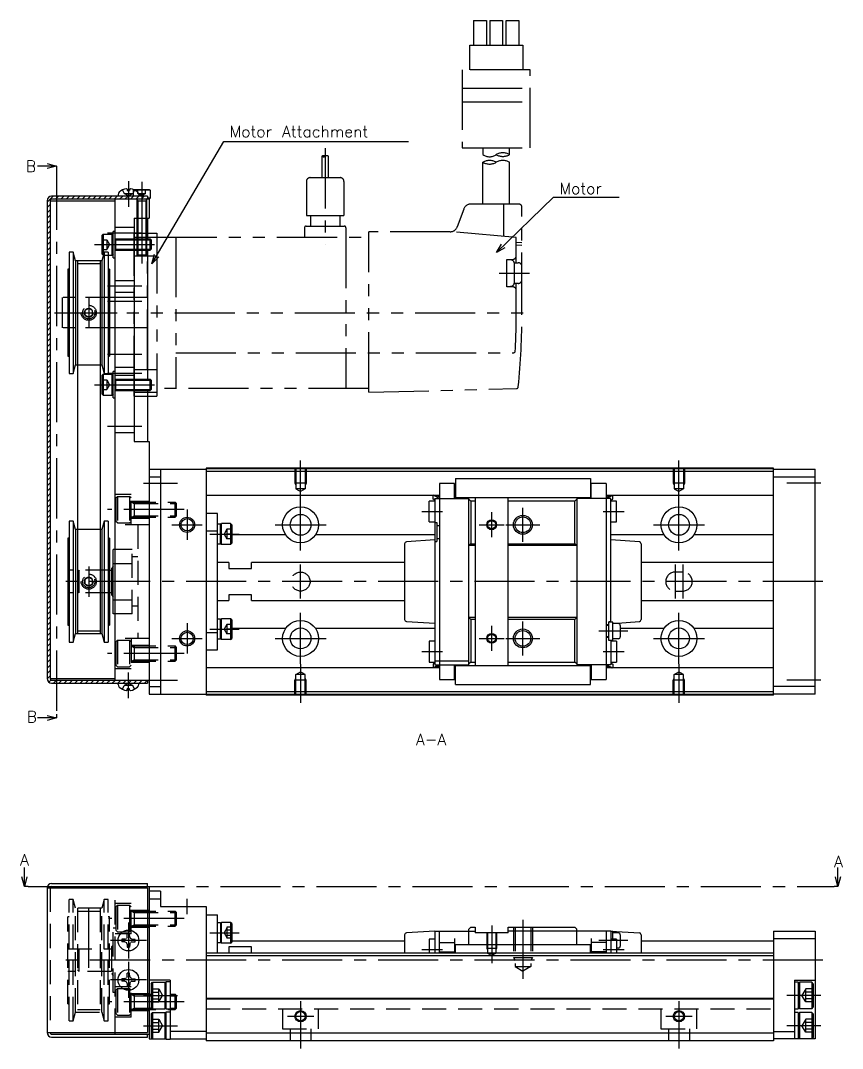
# Model space of a CAD drawing. Extents: x -2 to 403, y -8 to 279.
# Drawn here: x 185.7 to 403, y 8 to 279.5 of the extents above; entities that cross this region are included whole.
import ezdxf

# ---------------------------------------------------------------- set-up
doc = ezdxf.new("R2010")
doc.units = 0
doc.header["$LTSCALE"] = 0.5
for name, pattern in [('CENTER', [50.8, 31.75, -6.35, 6.35, -6.35]), ('DASHED', [19.05, 12.7, -6.35]), ('PHANTOM', [63.5, 31.75, -6.35, 6.35, -6.35, 6.35, -6.35])]:
    doc.linetypes.add(name, pattern=pattern)
for name, color, linetype in [('MSM_CENTER', 1, 'CENTER'), ('MSM_CONTINUOUS', 7, 'CONTINUOUS'), ('MSM_DASHED', 4, 'DASHED'), ('MSM_IMAGINARY', 6, 'PHANTOM'), ('MSM_NARROW', 5, 'CONTINUOUS'), ('MSM_PART_NUMBER', 7, 'CONTINUOUS')]:
    doc.layers.add(name, color=color, linetype=linetype)
doc.styles.get("Standard").update_dxf_attribs({"font": 'txt.shx', "height": 3, "bigfont": 'bigfont.shx'})

msp = doc.modelspace()

# ---------------------------------------------------------------- linework, layer by layer
at = {"layer": 'MSM_CENTER'}
for p, q in [((195.26, 240.06), (195.26, 96.3)), ((214.26, 237.06), (214.26, 230.3)), ((217.76, 236.9), (217.76, 215.3)), ((217.76, 223.3), (208.76, 223.3)), ((205.26, 220.3), (222.26, 220.3)), ((217.76, 209.3), (208.76, 209.3)), ((203.76, 206.3), (203.76, 198.3)), ((217.76, 205.3), (208.76, 205.3)), ((196.26, 202.3), (211.26, 202.3)), ((217.76, 191.3), (208.76, 191.3)), ((217.76, 186.3), (208.76, 186.3)), ((205.26, 183.3), (222.26, 183.3)), ((217.76, 172.3), (208.76, 172.3)), ((259.76, 153.09), (259.76, 163.3)), ((359.76, 153.09), (359.76, 163.3)), ((218.26, 157.3), (227.26, 157.3)), ((397.26, 157.3), (388.26, 157.3)), ((259.76, 139.55), (259.76, 153.05)), ((359.76, 139.55), (359.76, 153.05)), ((228.96, 150.3), (208.76, 150.3)), ((229.76, 150.3), (229.76, 142.3)), ((291.76, 149.8), (297.26, 149.8)), ((310.26, 143), (310.26, 149.6)), ((318.51, 141.8), (318.51, 150.8)), ((339.76, 149.8), (345.26, 149.8)), ((225.76, 146.3), (233.76, 146.3)), ((253.01, 146.3), (266.51, 146.3)), ((306.96, 146.3), (313.56, 146.3)), ((314.01, 146.3), (323.01, 146.3)), ((353.01, 146.3), (366.51, 146.3)), ((235.76, 143.86), (243.56, 143.86)), ((259.76, 126.8), (259.76, 135.8)), ((358.76, 135.8), (358.76, 126.8)), ((360.76, 135.8), (360.76, 126.8)), ((203.76, 135.3), (203.76, 127.3)), ((397.76, 131.3), (196.26, 131.3)), ((259.76, 109.55), (259.76, 123.05)), ((359.76, 109.55), (359.76, 123.05)), ((229.76, 120.3), (229.76, 112.3)), ((310.26, 113), (310.26, 119.6)), ((318.51, 111.8), (318.51, 120.8)), ((235.76, 118.74), (243.56, 118.74)), ((346.26, 118.2), (338.56, 118.2)), ((225.76, 116.3), (233.76, 116.3)), ((253.01, 116.3), (266.51, 116.3)), ((306.96, 116.3), (313.56, 116.3)), ((314.01, 116.3), (323.01, 116.3)), ((353.01, 116.3), (366.51, 116.3)), ((228.96, 112.3), (208.76, 112.3)), ((291.76, 112.8), (297.26, 112.8)), ((339.76, 112.8), (345.26, 112.8)), ((259.76, 109.51), (259.76, 99.3)), ((359.76, 109.51), (359.76, 99.3)), ((214.26, 100.54), (214.26, 107.3)), ((218.26, 105.3), (227.26, 105.3)), ((397.26, 105.3), (388.26, 105.3)), ((187.76, 50.8), (400.76, 50.8)), ((203.76, 29.3), (203.76, 47.05)), ((229.76, 43.5), (229.76, 47.5)), ((228.96, 42.3), (208.96, 42.3)), ((214.26, 41.25), (214.26, 31.75)), ((318.51, 42), (318.51, 26.41)), ((235.76, 38.55), (243.56, 38.55)), ((310.26, 40.5), (310.26, 30.54)), ((219.01, 36.5), (209.51, 36.5)), ((346.26, 36.5), (338.56, 36.5)), ((291.76, 34.1), (297.26, 34.1)), ((339.76, 34.1), (345.26, 34.1)), ((397.76, 31.3), (196.26, 31.3)), ((214.26, 30.85), (214.26, 21.35)), ((219.01, 26.1), (209.51, 26.1)), ((218.26, 22), (227.26, 22)), ((397.26, 22), (388.26, 22)), ((228.96, 20.3), (208.96, 20.3)), ((259.76, 20.5), (259.76, 8)), ((359.76, 20.5), (359.76, 8)), ((256.26, 16.5), (263.26, 16.5)), ((356.26, 16.5), (363.26, 16.5)), ((218.26, 14), (227.26, 14)), ((397.26, 14), (388.26, 14))]:
    msp.add_line(p, q, dxfattribs=at)
at = {"layer": 'MSM_CONTINUOUS'}
for p, q in [((192.76, 241.73), (195.26, 241.06)), ((195.26, 241.06), (190.26, 241.06)), ((195.26, 241.06), (192.76, 240.39)), ((195.26, 241.06), (195.26, 240.06)), ((211.55, 233.5), (211.51, 233.1)), ((213.93, 234.98), (213.95, 234.6)), ((213.95, 234.6), (214.58, 234.6)), ((214.59, 234.98), (214.58, 234.6)), ((215.67, 234.81), (215.76, 234.9)), ((215.76, 234.9), (219.76, 234.9)), ((220.01, 234.65), (215.98, 234.65)), ((216.98, 233.5), (217.01, 233.1)), ((219.76, 234.9), (220.01, 234.65)), ((220.01, 234.65), (220.01, 232.55)), ((192.76, 231.9), (192.76, 105.7)), ((193.56, 231.9), (193.56, 105.7)), ((193.56, 231.9), (210.76, 231.9)), ((219.26, 233.1), (193.96, 233.1)), ((219.76, 232.3), (193.96, 232.3)), ((210.76, 105.3), (210.76, 232.3)), ((219.26, 233.1), (219.26, 232.3)), ((220.01, 232.55), (219.26, 232.55)), ((219.76, 232.3), (220.01, 232.55)), ((219.76, 232.3), (219.76, 227.3)), ((215.76, 227.3), (215.76, 168.3)), ((215.76, 227.3), (219.76, 227.3)), ((216.46, 227.3), (216.46, 221.8)), ((219.06, 227.3), (219.06, 221.8)), ((219.26, 227.3), (219.26, 221.8)), ((207.26, 222.75), (207.56, 223.05)), ((207.26, 222.75), (207.26, 217.85)), ((207.56, 223.05), (209.96, 223.05)), ((207.56, 223.05), (207.56, 217.55)), ((210.26, 222.75), (209.96, 223.05)), ((209.96, 217.55), (209.96, 223.05)), ((210.76, 223.8), (210.26, 223.8)), ((210.26, 216.8), (210.26, 223.8)), ((215.76, 221.8), (219.99, 221.8)), ((219.99, 218.8), (219.99, 221.8)), ((219.99, 221.8), (220.26, 221.53)), ((220.26, 221.53), (220.26, 219.07)), ((198.62, 218.3), (198.62, 186.3)), ((199.66, 218.3), (198.62, 218.3)), ((199.66, 218.3), (199.66, 186.3)), ((200.26, 216.05), (199.66, 218.3)), ((207.86, 218.3), (207.26, 216.05)), ((207.56, 217.55), (207.26, 217.85)), ((207.56, 217.55), (207.66, 217.55)), ((207.86, 218.3), (207.86, 186.3)), ((208.9, 218.3), (207.86, 218.3)), ((208.9, 218.3), (208.9, 186.3)), ((208.9, 217.55), (209.96, 217.55)), ((210.26, 217.85), (209.96, 217.55)), ((215.76, 218.8), (219.99, 218.8)), ((216.46, 218.8), (216.46, 217.54)), ((219.06, 217.54), (216.46, 217.54)), ((216.7, 217.3), (216.46, 217.54)), ((218.82, 217.3), (216.7, 217.3)), ((218.82, 217.3), (219.06, 217.54)), ((219.06, 218.8), (219.06, 217.54)), ((219.26, 218.8), (219.26, 184.8)), ((220.26, 219.07), (219.99, 218.8)), ((200.26, 216.05), (200.26, 188.55)), ((207.26, 216.05), (200.26, 216.05)), ((200.76, 216.05), (200.76, 117.55)), ((206.76, 216.05), (206.76, 117.55)), ((207.26, 216.05), (207.26, 188.55)), ((210.26, 216.8), (210.76, 216.8)), ((198.26, 213.8), (198.26, 190.8)), ((198.62, 213.8), (198.26, 213.8)), ((209.26, 213.8), (208.9, 213.8)), ((209.26, 213.8), (209.26, 190.8)), ((198.26, 190.8), (198.62, 190.8)), ((208.9, 190.8), (209.26, 190.8)), ((199.66, 186.3), (200.26, 188.55)), ((200.26, 188.55), (200.76, 188.55)), ((206.76, 188.55), (207.26, 188.55)), ((207.26, 188.55), (207.86, 186.3)), ((198.62, 186.3), (199.66, 186.3)), ((207.26, 185.75), (207.56, 186.05)), ((207.26, 185.75), (207.26, 180.85)), ((207.56, 186.05), (209.96, 186.05)), ((207.56, 186.05), (207.56, 180.55)), ((207.86, 186.3), (208.9, 186.3)), ((210.26, 185.75), (209.96, 186.05)), ((209.96, 180.55), (209.96, 186.05)), ((210.76, 186.8), (210.26, 186.8)), ((210.26, 179.8), (210.26, 186.8)), ((215.76, 184.8), (219.99, 184.8)), ((219.99, 181.8), (219.99, 184.8)), ((219.99, 184.8), (220.26, 184.53)), ((220.26, 182.07), (219.99, 181.8)), ((220.26, 184.53), (220.26, 182.07)), ((207.56, 180.55), (207.26, 180.85)), ((207.56, 180.55), (209.96, 180.55)), ((210.26, 180.85), (209.96, 180.55)), ((210.26, 179.8), (210.76, 179.8)), ((215.76, 181.8), (219.99, 181.8)), ((219.26, 181.8), (219.26, 168.3)), ((215.76, 168.3), (219.76, 168.3)), ((219.76, 168.3), (219.76, 101.6)), ((219.76, 161), (234.76, 161)), ((222.76, 161), (222.76, 101.6)), ((384.76, 161.3), (234.76, 161.3)), ((234.76, 161.3), (234.76, 101.3)), ((384.76, 161.1), (234.76, 161.1)), ((384.76, 160.4), (234.76, 160.4)), ((384.76, 101.3), (384.76, 161.3)), ((384.76, 161), (395.76, 161)), ((395.76, 101.6), (395.76, 161)), ((219.76, 159), (222.76, 159)), ((300.66, 158.52), (336.36, 158.52)), ((300.66, 158.52), (300.66, 153.55)), ((336.36, 158.52), (336.36, 153.55)), ((384.76, 159), (395.76, 159)), ((296.46, 157.2), (296.46, 105.4)), ((300.46, 157.2), (296.46, 157.2)), ((300.46, 153.25), (300.46, 157.2)), ((340.56, 157.2), (336.56, 157.2)), ((336.56, 153.25), (336.56, 157.2)), ((340.56, 157.2), (340.56, 105.4)), ((294.76, 154.05), (234.76, 154.05)), ((293.76, 147.05), (293.76, 152.55)), ((295.26, 152.55), (293.76, 152.55)), ((296.46, 153.25), (294.76, 154.1)), ((294.76, 153.1), (294.76, 154.1)), ((295.26, 152.8), (294.76, 153.1)), ((296.46, 154.05), (294.86, 154.05)), ((296.46, 153.67), (294.96, 154.05)), ((295.26, 153.25), (295.26, 109.35)), ((295.26, 153.25), (304.26, 153.25)), ((300.46, 153.55), (336.36, 153.55)), ((304.26, 109.05), (304.26, 153.55)), ((304.26, 153.05), (304.76, 152.55)), ((304.76, 152.55), (304.76, 141.3)), ((305.91, 152.55), (304.76, 152.55)), ((305.91, 153.55), (305.91, 109.05)), ((314.61, 109.05), (314.61, 153.55)), ((332.26, 152.55), (314.61, 152.55)), ((332.26, 152.55), (332.76, 153.05)), ((332.26, 141.3), (332.26, 152.55)), ((332.76, 153.55), (332.76, 109.05)), ((341.76, 153.25), (332.76, 153.25)), ((340.56, 153.25), (342.26, 154.1)), ((342.16, 154.05), (340.56, 154.05)), ((340.56, 153.67), (342.06, 154.05)), ((341.76, 120.6), (341.76, 153.25)), ((341.76, 152.8), (342.26, 153.1)), ((343.26, 152.55), (341.76, 152.55)), ((342.26, 153.1), (342.26, 154.1)), ((384.76, 154.05), (342.26, 154.05)), ((343.26, 147.05), (343.26, 152.55)), ((198.62, 147.3), (198.62, 115.3)), ((199.66, 147.3), (198.62, 147.3)), ((199.66, 147.3), (199.66, 115.3)), ((200.26, 145.05), (199.66, 147.3)), ((207.86, 147.3), (207.26, 145.05)), ((207.86, 147.3), (207.86, 115.3)), ((208.9, 147.3), (207.86, 147.3)), ((208.9, 147.3), (208.9, 115.3)), ((237.76, 149.3), (234.76, 149.3)), ((237.76, 113.3), (237.76, 149.3)), ((238.56, 146.31), (238.86, 146.61)), ((238.86, 141.11), (238.86, 146.61)), ((241.26, 146.61), (238.86, 146.61)), ((241.26, 146.61), (241.26, 141.11)), ((241.56, 146.31), (241.26, 146.61)), ((293.76, 147.05), (295.26, 147.05)), ((295.26, 146.9), (295.76, 146.9)), ((295.76, 146.9), (295.76, 141.9)), ((341.76, 147.05), (343.26, 147.05)), ((200.26, 145.05), (200.26, 117.55)), ((200.76, 145.05), (200.26, 145.05)), ((207.26, 145.05), (206.76, 145.05)), ((207.26, 145.05), (207.26, 117.55)), ((234.76, 144.72), (237.76, 144.72)), ((238.56, 146.46), (237.76, 146.46)), ((238.56, 141.26), (238.56, 146.46)), ((241.56, 146.31), (241.56, 141.41)), ((295.76, 146.1), (296.46, 146.1)), ((198.26, 142.8), (198.26, 119.8)), ((198.62, 142.8), (198.26, 142.8)), ((209.26, 142.8), (208.9, 142.8)), ((209.26, 142.8), (209.26, 119.8)), ((237.76, 141.26), (238.56, 141.26)), ((238.56, 141.41), (238.86, 141.11)), ((241.26, 141.11), (241.56, 141.41)), ((255.81, 143.66), (241.56, 143.66)), ((295.26, 143.66), (263.71, 143.66)), ((287.26, 141.3), (287.26, 121.3)), ((295.26, 142.3), (287.73, 141.8)), ((295.26, 141.9), (295.76, 141.9)), ((295.76, 142.7), (296.46, 142.7)), ((304.76, 141.3), (304.26, 140.8)), ((304.76, 141.3), (305.91, 141.3)), ((314.61, 141.3), (332.26, 141.3)), ((332.76, 140.8), (332.26, 141.3)), ((355.81, 143.66), (341.76, 143.66)), ((349.29, 141.8), (341.76, 142.3)), ((349.76, 141.3), (349.76, 121.3)), ((384.76, 143.66), (363.71, 143.66)), ((210.26, 122.8), (210.26, 139.8)), ((210.76, 139.8), (210.26, 139.8)), ((241.26, 141.11), (238.86, 141.11)), ((305.91, 140.8), (304.26, 140.8)), ((332.76, 140.8), (314.61, 140.8)), ((210.26, 136.12), (210.76, 136.12)), ((240.76, 136.3), (237.76, 136.3)), ((240.76, 136.3), (240.76, 134.8)), ((287.26, 136.3), (246.76, 136.3)), ((246.76, 134.8), (246.76, 136.3)), ((384.76, 136.3), (349.76, 136.3)), ((209.26, 134.3), (209.76, 134.3)), ((210.26, 135.3), (209.76, 134.8)), ((209.76, 134.8), (209.76, 127.8)), ((240.76, 134.8), (246.76, 134.8)), ((209.76, 128.3), (209.26, 128.3)), ((209.76, 127.8), (210.26, 127.3)), ((246.76, 127.8), (240.76, 127.8)), ((240.76, 127.8), (240.76, 126.3)), ((246.76, 126.3), (246.76, 127.8)), ((210.26, 126.48), (210.76, 126.48)), ((237.76, 126.3), (240.76, 126.3)), ((246.76, 126.3), (287.26, 126.3)), ((349.76, 126.3), (384.76, 126.3)), ((210.76, 122.8), (210.26, 122.8)), ((198.26, 119.8), (198.62, 119.8)), ((208.9, 119.8), (209.26, 119.8)), ((238.56, 121.34), (237.76, 121.34)), ((238.56, 121.19), (238.86, 121.49)), ((238.56, 116.14), (238.56, 121.34)), ((241.26, 121.49), (238.86, 121.49)), ((238.86, 115.99), (238.86, 121.49)), ((241.26, 121.49), (241.26, 115.99)), ((241.56, 121.19), (241.26, 121.49)), ((241.56, 121.19), (241.56, 116.29)), ((287.73, 120.8), (295.26, 120.3)), ((305.91, 121.8), (304.26, 121.8)), ((304.26, 121.8), (304.76, 121.3)), ((304.76, 121.3), (304.76, 110.05)), ((305.91, 121.3), (304.76, 121.3)), ((332.76, 121.8), (314.61, 121.8)), ((332.26, 121.3), (314.61, 121.3)), ((332.26, 121.3), (332.76, 121.8)), ((332.26, 110.05), (332.26, 121.3)), ((341.26, 119.9), (340.56, 119.9)), ((341.26, 119.7), (340.56, 119.7)), ((341.26, 115.7), (341.26, 120.7)), ((341.76, 120.7), (341.26, 120.7)), ((342.26, 120.6), (341.26, 120.6)), ((342.26, 120.27), (349.3, 120.8)), ((342.26, 115.8), (342.26, 120.6)), ((343.76, 120.2), (342.26, 120.2)), ((344.26, 119.7), (344.26, 116.7)), ((199.66, 115.3), (200.26, 117.55)), ((200.26, 117.55), (207.26, 117.55)), ((207.26, 117.55), (207.86, 115.3)), ((234.76, 117.88), (237.76, 117.88)), ((255.81, 118.94), (241.56, 118.94)), ((295.26, 118.94), (263.71, 118.94)), ((355.81, 118.94), (344.26, 118.94)), ((384.76, 118.94), (363.71, 118.94)), ((198.62, 115.3), (199.66, 115.3)), ((207.86, 115.3), (208.9, 115.3)), ((237.76, 116.14), (238.56, 116.14)), ((238.56, 116.29), (238.86, 115.99)), ((241.26, 115.99), (238.86, 115.99)), ((241.26, 115.99), (241.56, 116.29)), ((293.76, 115.55), (293.76, 110.05)), ((295.26, 115.55), (293.76, 115.55)), ((341.26, 116.7), (340.56, 116.7)), ((341.26, 116.5), (340.56, 116.5)), ((341.26, 115.8), (342.26, 115.8)), ((341.76, 115.7), (341.26, 115.7)), ((341.76, 115.8), (341.76, 109.35)), ((343.26, 115.55), (341.76, 115.55)), ((343.76, 116.2), (342.26, 116.2)), ((343.26, 115.55), (343.26, 110.05)), ((234.76, 113.3), (237.76, 113.3)), ((293.76, 110.05), (295.26, 110.05)), ((295.26, 109.8), (294.76, 109.5)), ((294.76, 109.5), (294.76, 108.5)), ((296.46, 109.35), (294.76, 108.5)), ((296.46, 108.92), (294.96, 108.55)), ((295.26, 110.35), (304.26, 110.35)), ((295.26, 109.35), (304.26, 109.35)), ((300.46, 105.4), (300.46, 109.35)), ((336.56, 109.05), (300.46, 109.05)), ((300.66, 104.08), (300.66, 109.05)), ((304.76, 110.05), (304.26, 109.55)), ((304.76, 110.05), (305.91, 110.05)), ((314.61, 110.05), (332.26, 110.05)), ((332.76, 109.55), (332.26, 110.05)), ((341.76, 109.35), (332.76, 109.35)), ((336.36, 104.08), (336.36, 109.05)), ((336.56, 109.35), (336.56, 105.4)), ((340.56, 109.35), (342.26, 108.5)), ((340.56, 108.92), (342.06, 108.55)), ((341.76, 110.05), (343.26, 110.05)), ((341.76, 109.8), (342.26, 109.5)), ((342.26, 109.5), (342.26, 108.5)), ((294.76, 108.55), (234.76, 108.55)), ((296.46, 108.55), (294.86, 108.55)), ((300.66, 106.55), (300.46, 106.55)), ((336.56, 106.55), (336.36, 106.55)), ((342.16, 108.55), (340.56, 108.55)), ((384.76, 108.55), (342.26, 108.55)), ((193.56, 105.7), (210.76, 105.7)), ((193.96, 105.3), (219.76, 105.3)), ((193.96, 104.5), (219.26, 104.5)), ((211.55, 104.1), (211.51, 104.5)), ((216.98, 104.1), (217.01, 104.5)), ((219.26, 105.3), (219.26, 104.5)), ((219.76, 103.6), (222.76, 103.6)), ((296.46, 105.4), (300.46, 105.4)), ((300.66, 104.08), (336.36, 104.08)), ((336.56, 105.4), (340.56, 105.4)), ((395.76, 103.6), (384.76, 103.6)), ((213.93, 102.62), (213.95, 103)), ((214.58, 103), (213.95, 103)), ((214.59, 102.62), (214.58, 103)), ((219.76, 101.6), (234.76, 101.6)), ((384.76, 102.2), (234.76, 102.2)), ((384.76, 101.5), (234.76, 101.5)), ((384.76, 101.3), (234.76, 101.3)), ((395.76, 101.6), (384.76, 101.6)), ((195.26, 95.3), (190.26, 95.3)), ((192.76, 95.97), (195.26, 95.3)), ((195.26, 95.3), (192.76, 94.63)), ((195.26, 96.3), (195.26, 95.3)), ((186.76, 50.8), (186.76, 55.8)), ((401.76, 50.8), (401.76, 55.8)), ((186.76, 50.8), (186.09, 53.3)), ((187.43, 53.3), (186.76, 50.8)), ((193.96, 51.6), (219.26, 51.6)), ((219.26, 50.8), (219.26, 51.6)), ((401.76, 50.8), (401.09, 53.3)), ((402.43, 53.3), (401.76, 50.8)), ((187.76, 50.8), (186.76, 50.8)), ((192.76, 50.4), (219.26, 50.4)), ((192.76, 50.4), (192.76, 12.2)), ((193.96, 50.8), (219.76, 50.8)), ((210.76, 50.4), (210.76, 50.8)), ((219.26, 50.4), (219.26, 12.2)), ((219.76, 50.8), (219.76, 10.5)), ((222.76, 49.5), (219.76, 49.5)), ((222.76, 49.5), (222.76, 45.5)), ((401.76, 50.8), (400.76, 50.8)), ((219.76, 47.5), (222.76, 47.5)), ((222.76, 45.5), (234.76, 45.5)), ((234.76, 45.5), (234.76, 10)), ((234.76, 43.3), (237.76, 43.3)), ((237.76, 33.2), (237.76, 43.3)), ((238.56, 41.15), (237.76, 41.15)), ((238.56, 41), (238.86, 41.3)), ((238.56, 41.15), (238.56, 35.95)), ((238.86, 35.8), (238.86, 41.3)), ((241.26, 41.3), (238.86, 41.3)), ((241.26, 41.3), (241.26, 35.8)), ((241.56, 41), (241.26, 41.3)), ((241.56, 41), (241.56, 36.1)), ((213.93, 37.42), (213.95, 38.27)), ((214.59, 37.42), (214.58, 38.27)), ((287.26, 38.03), (287.26, 33.2)), ((295.26, 39), (287.73, 38.53)), ((295.26, 39), (295.26, 33.2)), ((295.26, 39), (305.91, 39)), ((296.46, 33.2), (296.46, 39)), ((304.76, 40), (304.26, 39.5)), ((304.26, 35.4), (304.26, 39.5)), ((304.76, 40), (305.91, 40)), ((305.91, 40), (305.91, 38.5)), ((314.61, 38.5), (305.91, 38.5)), ((314.61, 40), (332.26, 40)), ((314.61, 38.5), (314.61, 40)), ((341.76, 39), (314.61, 39)), ((332.76, 39.5), (332.26, 40)), ((332.76, 35.4), (332.76, 39.5)), ((340.56, 39), (340.56, 33.2)), ((341.76, 39), (349.29, 38.53)), ((341.76, 39), (341.76, 33.2)), ((342.26, 38.9), (341.76, 38.9)), ((342.26, 36.85), (342.26, 38.9)), ((343.76, 38.5), (342.26, 38.5)), ((349.76, 38.03), (349.76, 33.2)), ((384.76, 39), (384.76, 10)), ((384.76, 39), (395.76, 39)), ((395.76, 39), (395.76, 10.5)), ((213.34, 36.83), (212.49, 36.82)), ((213.34, 36.17), (212.49, 36.18)), ((213.34, 36.83), (213.74, 37.02)), ((213.34, 36.17), (213.74, 35.98)), ((213.93, 37.42), (213.74, 37.02)), ((213.93, 35.58), (213.74, 35.98)), ((213.93, 35.58), (213.95, 34.73)), ((214.59, 35.58), (214.58, 34.73)), ((214.59, 37.42), (214.78, 37.02)), ((214.59, 35.58), (214.78, 35.98)), ((215.19, 36.83), (214.78, 37.02)), ((215.19, 36.17), (214.78, 35.98)), ((215.19, 36.83), (216.03, 36.82)), ((215.19, 36.17), (216.03, 36.18)), ((237.76, 35.95), (238.56, 35.95)), ((238.56, 36.1), (238.86, 35.8)), ((241.26, 35.8), (238.86, 35.8)), ((241.26, 35.8), (241.56, 36.1)), ((287.26, 36.3), (241.56, 36.3)), ((293.76, 36.85), (293.76, 33.2)), ((295.26, 36.85), (293.76, 36.85)), ((296.46, 36), (300.46, 36)), ((300.46, 37), (300.46, 33.2)), ((336.36, 35.4), (300.66, 35.4)), ((300.66, 33.2), (300.66, 35.4)), ((336.36, 33.2), (336.36, 35.4)), ((336.56, 37), (336.56, 33.2)), ((340.56, 36), (336.56, 36)), ((343.26, 36.85), (341.76, 36.85)), ((343.26, 36.85), (343.26, 33.2)), ((344.26, 38), (344.26, 35)), ((384.76, 36.3), (349.76, 36.3)), ((384.76, 37), (395.76, 37)), ((384.76, 33.2), (234.76, 33.2)), ((246.76, 34.87), (240.76, 34.87)), ((240.76, 34.87), (240.76, 33.2)), ((246.76, 33.2), (246.76, 34.87)), ((296.46, 33.5), (300.46, 33.5)), ((300.66, 35.1), (300.46, 35.1)), ((300.66, 34.3), (300.46, 34.3)), ((336.56, 35.1), (336.36, 35.1)), ((336.56, 34.3), (336.36, 34.3)), ((340.56, 33.5), (336.56, 33.5)), ((343.76, 34.5), (343.26, 34.5)), ((384.76, 32.5), (234.76, 32.5)), ((213.93, 27.02), (213.95, 27.87)), ((214.59, 27.02), (214.58, 27.87)), ((213.34, 26.43), (212.49, 26.42)), ((213.34, 25.77), (212.49, 25.78)), ((213.34, 26.43), (213.74, 26.62)), ((213.34, 25.77), (213.74, 25.58)), ((213.93, 27.02), (213.74, 26.62)), ((213.93, 25.18), (213.74, 25.58)), ((213.93, 25.18), (213.95, 24.33)), ((214.59, 25.18), (214.58, 24.33)), ((214.59, 27.02), (214.78, 26.62)), ((214.59, 25.18), (214.78, 25.58)), ((215.19, 26.43), (214.78, 26.62)), ((215.19, 25.77), (214.78, 25.58)), ((215.19, 26.43), (216.03, 26.42)), ((215.19, 25.77), (216.03, 25.78)), ((225.26, 26), (219.76, 26)), ((220.26, 25.1), (220.66, 25.5)), ((220.26, 25.1), (220.26, 18.9)), ((220.66, 25.5), (220.66, 18.5)), ((220.66, 25.5), (223.86, 25.5)), ((223.86, 25.5), (223.86, 18.5)), ((224.26, 25.1), (223.86, 25.5)), ((224.26, 18.35), (224.26, 25.65)), ((224.26, 25.65), (225.26, 25.65)), ((225.26, 26), (225.26, 10.35)), ((390.26, 26), (390.26, 10.5)), ((390.26, 26), (395.76, 26)), ((391.26, 25.5), (390.26, 25.5)), ((391.26, 25.1), (391.66, 25.5)), ((391.26, 25.5), (391.26, 18.5)), ((391.66, 25.5), (391.66, 18.5)), ((394.86, 25.5), (391.66, 25.5)), ((395.26, 25.1), (394.86, 25.5)), ((394.86, 25.5), (394.86, 18.5)), ((395.26, 25.1), (395.26, 18.9)), ((384.76, 21.2), (234.76, 21.2)), ((384.76, 21), (234.76, 21)), ((220.66, 18.5), (220.26, 18.9)), ((220.26, 17.1), (220.66, 17.5)), ((220.26, 17.1), (220.26, 10.9)), ((220.66, 18.5), (223.86, 18.5)), ((220.66, 17.5), (220.66, 10.5)), ((220.66, 17.5), (223.86, 17.5)), ((223.86, 18.5), (224.26, 18.9)), ((223.86, 17.5), (223.86, 10.5)), ((224.26, 17.1), (223.86, 17.5)), ((225.26, 18.35), (224.26, 18.35)), ((224.26, 10.35), (224.26, 17.65)), ((224.26, 17.65), (225.26, 17.65)), ((390.26, 18.5), (391.26, 18.5)), ((391.26, 17.5), (390.26, 17.5)), ((391.66, 18.5), (391.26, 18.9)), ((391.26, 17.5), (391.26, 10.5)), ((391.26, 17.1), (391.66, 17.5)), ((394.86, 18.5), (391.66, 18.5)), ((391.66, 17.5), (391.66, 10.5)), ((394.86, 17.5), (391.66, 17.5)), ((394.86, 18.5), (395.26, 18.9)), ((394.86, 17.5), (394.86, 10.5)), ((395.26, 17.1), (394.86, 17.5)), ((395.26, 17.1), (395.26, 10.9)), ((192.76, 12.2), (219.26, 12.2)), ((193.96, 11.8), (219.76, 11.8)), ((193.96, 11), (219.26, 11)), ((210.76, 11.8), (210.76, 12.2)), ((219.26, 11), (219.26, 11.8)), ((220.66, 10.5), (220.26, 10.9)), ((223.86, 10.5), (224.26, 10.9)), ((234.76, 12.5), (225.26, 12.5)), ((384.76, 12), (234.76, 12)), ((384.76, 12.5), (390.26, 12.5)), ((391.66, 10.5), (391.26, 10.9)), ((394.86, 10.5), (395.26, 10.9)), ((219.76, 10.5), (224.26, 10.5)), ((225.26, 10.35), (224.26, 10.35)), ((225.26, 10.5), (234.76, 10.5)), ((384.76, 10), (234.76, 10)), ((395.76, 10.5), (384.76, 10.5))]:
    msp.add_line(p, q, dxfattribs=at)
for centre, radius in [((259.76, 146.3), 4.75), ((359.76, 146.3), 4.75), ((229.76, 146.3), 1.62), ((259.76, 146.3), 2.75), ((310.26, 146.3), 1.06), ((318.51, 146.3), 2.07), ((359.76, 146.3), 2.75), ((259.76, 116.3), 4.75), ((359.76, 116.3), 4.75), ((229.76, 116.3), 1.62), ((259.76, 116.3), 2.75), ((310.26, 116.3), 1.06), ((318.51, 116.3), 2.07), ((359.76, 116.3), 2.75), ((214.26, 36.5), 2.75), ((214.26, 26.1), 2.75), ((259.76, 16.5), 1.23), ((359.76, 16.5), 1.23)]:
    msp.add_circle(centre, radius, dxfattribs=at)
for centre, radius, start, end in [((212.54, 233.42), 1, 133.4267, 175), ((214.26, 231.6), 3.5, 98.5396, 133.4267), ((213.73, 234.78), 0.284, 44.1872, 87.0617), ((214.8, 234.78), 0.284, 92.9383, 135.8128), ((214.26, 231.6), 3.5, 46.5733, 81.4604), ((215.98, 233.42), 1, 5, 46.5733), ((193.96, 231.9), 1.2, 90, 180), ((193.96, 231.9), 0.4, 90, 180), ((287.76, 141.3), 0.5, 93.8066, 180), ((349.26, 141.3), 0.5, 0, 86.1934), ((287.76, 121.3), 0.5, 180, 266.1934), ((343.76, 119.7), 0.5, 0, 90), ((349.26, 121.3), 0.5, 274.3133, 0), ((343.76, 116.7), 0.5, 270, 0), ((193.96, 105.7), 1.2, 180, 270), ((193.96, 105.7), 0.4, 180, 270), ((212.54, 104.18), 1, 185, 226.5733), ((214.26, 106), 3.5, 226.5733, 261.4604), ((214.26, 106), 3.5, 278.5396, 313.4267), ((215.98, 104.18), 1, 313.4267, 355), ((213.73, 102.82), 0.284, 272.9383, 315.8128), ((214.8, 102.82), 0.284, 224.1872, 267.0617), ((193.96, 50.4), 1.2, 90, 180), ((193.96, 50.4), 0.4, 90, 180), ((214.26, 36.5), 1.8, 79.8876, 100.1124), ((287.76, 38.03), 0.5, 93.5763, 180), ((343.76, 38), 0.5, 0, 90), ((349.26, 38.03), 0.5, 0, 86.4237), ((214.26, 36.5), 1.8, 169.8876, 190.1124), ((214.26, 36.5), 1.8, 349.8876, 10.1124), ((214.26, 36.5), 1.8, 259.8876, 280.1124), ((343.76, 35), 0.5, 270, 0), ((214.26, 26.1), 1.8, 79.8876, 100.1124), ((214.26, 26.1), 1.8, 169.8876, 190.1124), ((214.26, 26.1), 1.8, 349.8876, 10.1124), ((214.26, 26.1), 1.8, 259.8876, 280.1124), ((193.96, 12.2), 1.2, 180, 270), ((193.96, 12.2), 0.4, 180, 270)]:
    msp.add_arc(centre, radius, start, end, dxfattribs=at)
at = {"layer": 'MSM_DASHED'}
for p, q in [((212.65, 234.71), (213.12, 233.77)), ((214.26, 233.17), (213.12, 233.77)), ((213.12, 233.77), (215.41, 233.77)), ((214.26, 233.17), (215.41, 233.77)), ((215.87, 234.71), (215.41, 233.77)), ((215.51, 234.65), (215.67, 234.81)), ((215.51, 234.65), (215.51, 233.1)), ((215.98, 234.65), (215.51, 234.65)), ((216.76, 233.8), (216.76, 234.9)), ((216.76, 233.8), (218.76, 233.8)), ((217.76, 233.22), (216.76, 233.8)), ((217.76, 234.9), (217.76, 233.8)), ((218.76, 233.8), (217.76, 233.22)), ((218.76, 233.8), (218.76, 234.9)), ((216.46, 232.2), (216.46, 227.3)), ((219.06, 231.81), (216.46, 231.81)), ((216.7, 231.81), (216.7, 227.3)), ((218.82, 231.81), (218.82, 227.3)), ((219.06, 232.2), (219.06, 227.3)), ((210.76, 224.9), (215.76, 224.9)), ((207.26, 221.55), (208.56, 221.55)), ((207.26, 220.3), (208.56, 220.3)), ((208.56, 221.55), (208.56, 219.05)), ((208.56, 221.55), (209.28, 220.3)), ((209.28, 220.3), (208.56, 219.05)), ((210.76, 221.8), (215.76, 221.8)), ((210.76, 221.55), (210.8, 221.53)), ((210.8, 221.8), (210.8, 218.8)), ((210.8, 221.53), (215.76, 221.53)), ((207.26, 219.05), (208.56, 219.05)), ((207.66, 217.55), (208.9, 217.55)), ((210.76, 219.05), (210.8, 219.07)), ((210.76, 218.8), (215.76, 218.8)), ((210.8, 219.07), (215.76, 219.07)), ((200.76, 215.29), (206.76, 215.29)), ((210.76, 210.8), (215.76, 210.8)), ((210.76, 207.7), (215.76, 207.7)), ((209.26, 206.3), (198.26, 206.3)), ((203.76, 203.45), (202.76, 202.88)), ((202.76, 202.88), (202.76, 201.72)), ((202.76, 201.72), (203.76, 201.15)), ((204.76, 202.88), (203.76, 203.45)), ((203.76, 201.15), (204.76, 201.72)), ((204.76, 201.72), (204.76, 202.88)), ((209.26, 198.3), (198.26, 198.3)), ((200.76, 188.55), (206.76, 188.55)), ((210.76, 187.9), (215.76, 187.9)), ((210.76, 185.8), (215.76, 185.8)), ((210.76, 184.8), (215.76, 184.8)), ((210.8, 184.8), (210.8, 181.8)), ((207.26, 184.55), (208.56, 184.55)), ((207.26, 183.3), (208.56, 183.3)), ((207.26, 182.05), (208.56, 182.05)), ((208.56, 184.55), (208.56, 182.05)), ((208.56, 184.55), (209.28, 183.3)), ((209.28, 183.3), (208.56, 182.05)), ((210.76, 184.55), (210.8, 184.53)), ((210.76, 182.05), (210.8, 182.07)), ((210.8, 184.53), (215.76, 184.53)), ((210.8, 182.07), (215.76, 182.07)), ((210.76, 181.8), (215.76, 181.8)), ((210.76, 170.7), (215.76, 170.7)), ((258.26, 161.3), (258.26, 157.3)), ((258.53, 161.3), (258.53, 155.8)), ((260.99, 161.3), (260.99, 155.8)), ((261.26, 161.3), (261.26, 157.3)), ((358.26, 161.3), (358.26, 157.3)), ((358.53, 161.3), (358.53, 155.8)), ((360.99, 161.3), (360.99, 155.8)), ((361.26, 161.3), (361.26, 157.3)), ((261.26, 157.3), (258.26, 157.3)), ((258.26, 157.3), (258.53, 156.83)), ((258.53, 155.8), (259.76, 155.09)), ((260.99, 155.8), (258.53, 155.8)), ((260.99, 155.8), (259.76, 155.09)), ((261.26, 157.3), (260.99, 156.83)), ((361.26, 157.3), (358.26, 157.3)), ((358.26, 157.3), (358.53, 156.83)), ((358.53, 155.8), (359.76, 155.09)), ((360.99, 155.8), (358.53, 155.8)), ((360.99, 155.8), (359.76, 155.09)), ((361.26, 157.3), (360.99, 156.83)), ((214.96, 154.3), (210.76, 154.3)), ((210.96, 153.4), (211.36, 153.8)), ((210.96, 153.4), (210.96, 147.2)), ((211.36, 153.8), (211.36, 146.8)), ((211.36, 153.8), (214.56, 153.8)), ((214.56, 153.8), (214.56, 146.8)), ((214.96, 153.4), (214.56, 153.8)), ((214.96, 146.3), (214.96, 154.3)), ((214.96, 152.55), (219.76, 152.55)), ((215.06, 152.33), (215.76, 151.92)), ((215.16, 152.3), (226.58, 152.3)), ((215.76, 152.3), (215.76, 148.3)), ((226.58, 148.3), (226.58, 152.3)), ((226.96, 151.92), (226.58, 152.3)), ((215.76, 151.92), (226.96, 151.92)), ((226.96, 148.68), (226.96, 151.92)), ((211.36, 146.8), (210.96, 147.2)), ((211.36, 146.8), (214.56, 146.8)), ((214.56, 146.8), (214.96, 147.2)), ((214.96, 148.05), (219.76, 148.05)), ((215.06, 148.27), (215.76, 148.68)), ((215.16, 148.3), (226.58, 148.3)), ((215.76, 148.68), (226.96, 148.68)), ((226.58, 148.3), (226.96, 148.68)), ((206.76, 145.05), (200.76, 145.05)), ((219.76, 146.3), (210.76, 146.3)), ((216.76, 146.3), (216.76, 116.3)), ((240.26, 145.11), (239.54, 143.86)), ((241.56, 145.11), (240.26, 145.11)), ((240.26, 145.11), (240.26, 142.61)), ((239.54, 143.86), (240.26, 142.61)), ((241.56, 143.86), (240.26, 143.86)), ((241.56, 142.61), (240.26, 142.61)), ((215.26, 139.8), (210.76, 139.8)), ((215.26, 122.8), (215.26, 139.8)), ((210.76, 136.12), (215.26, 136.12)), ((216.76, 137.8), (215.26, 137.8)), ((209.26, 134.3), (198.26, 134.3)), ((201.26, 134.3), (200.76, 133.8)), ((201.26, 128.3), (201.26, 134.3)), ((360.76, 133.8), (358.76, 133.8)), ((203.76, 132.45), (202.76, 131.88)), ((202.76, 131.88), (202.76, 130.72)), ((202.76, 130.72), (203.76, 130.15)), ((204.76, 131.88), (203.76, 132.45)), ((203.76, 130.15), (204.76, 130.72)), ((204.76, 130.72), (204.76, 131.88)), ((209.26, 128.3), (198.26, 128.3)), ((200.76, 128.8), (201.26, 128.3)), ((358.76, 128.8), (360.76, 128.8)), ((210.76, 126.48), (215.26, 126.48)), ((215.26, 122.8), (210.76, 122.8)), ((216.76, 124.8), (215.26, 124.8)), ((240.26, 119.99), (239.54, 118.74)), ((240.26, 119.99), (240.26, 117.49)), ((241.56, 119.99), (240.26, 119.99)), ((200.76, 118.31), (206.76, 118.31)), ((239.54, 118.74), (240.26, 117.49)), ((241.56, 118.74), (240.26, 118.74)), ((241.56, 117.49), (240.26, 117.49)), ((219.76, 116.3), (210.76, 116.3)), ((210.96, 115.4), (211.36, 115.8)), ((210.96, 115.4), (210.96, 109.2)), ((211.36, 115.8), (211.36, 108.8)), ((211.36, 115.8), (214.56, 115.8)), ((214.56, 115.8), (214.56, 108.8)), ((214.96, 115.4), (214.56, 115.8)), ((214.96, 116.3), (214.96, 108.3)), ((214.96, 114.55), (219.76, 114.55)), ((215.06, 114.33), (215.76, 113.92)), ((215.16, 114.3), (226.58, 114.3)), ((215.76, 114.3), (215.76, 110.3)), ((226.58, 110.3), (226.58, 114.3)), ((226.96, 113.92), (226.58, 114.3)), ((215.76, 113.92), (226.96, 113.92)), ((226.96, 110.68), (226.96, 113.92)), ((211.36, 108.8), (210.96, 109.2)), ((211.36, 108.8), (214.56, 108.8)), ((214.56, 108.8), (214.96, 109.2)), ((214.96, 110.05), (219.76, 110.05)), ((215.06, 110.27), (215.76, 110.68)), ((215.16, 110.3), (226.58, 110.3)), ((215.76, 110.68), (226.96, 110.68)), ((226.58, 110.3), (226.96, 110.68)), ((214.96, 108.3), (210.76, 108.3)), ((258.53, 106.8), (259.76, 107.51)), ((258.53, 101.3), (258.53, 106.8)), ((260.99, 106.8), (258.53, 106.8)), ((260.99, 106.8), (259.76, 107.51)), ((260.99, 101.3), (260.99, 106.8)), ((358.53, 106.8), (359.76, 107.51)), ((358.53, 101.3), (358.53, 106.8)), ((360.99, 106.8), (358.53, 106.8)), ((360.99, 106.8), (359.76, 107.51)), ((360.99, 101.3), (360.99, 106.8)), ((212.65, 102.89), (213.12, 103.83)), ((214.26, 104.43), (213.12, 103.83)), ((215.41, 103.83), (213.12, 103.83)), ((214.26, 104.43), (215.41, 103.83)), ((215.87, 102.89), (215.41, 103.83)), ((258.26, 105.3), (258.53, 105.77)), ((258.26, 101.3), (258.26, 105.3)), ((261.26, 105.3), (258.26, 105.3)), ((261.26, 105.3), (260.99, 105.77)), ((261.26, 101.3), (261.26, 105.3)), ((358.26, 105.3), (358.53, 105.77)), ((358.26, 101.3), (358.26, 105.3)), ((361.26, 105.3), (358.26, 105.3)), ((361.26, 105.3), (360.99, 105.77)), ((361.26, 101.3), (361.26, 105.3)), ((193.56, 50.4), (193.56, 12.2)), ((210.76, 12.2), (210.76, 50.4)), ((198.62, 15.3), (198.62, 47.3)), ((199.66, 47.3), (198.62, 47.3)), ((199.66, 15.3), (199.66, 47.3)), ((200.26, 45.05), (199.66, 47.3)), ((207.86, 47.3), (207.26, 45.05)), ((207.86, 15.3), (207.86, 47.3)), ((208.9, 47.3), (207.86, 47.3)), ((208.9, 15.3), (208.9, 47.3)), ((214.96, 46.3), (210.76, 46.3)), ((214.96, 38.3), (214.96, 46.3)), ((200.26, 17.55), (200.26, 45.05)), ((207.26, 45.05), (200.26, 45.05)), ((200.76, 45.05), (200.76, 17.55)), ((200.76, 44.29), (206.76, 44.29)), ((206.76, 45.05), (206.76, 17.55)), ((207.26, 17.55), (207.26, 45.05)), ((210.96, 45.4), (211.36, 45.8)), ((210.96, 45.4), (210.96, 39.2)), ((211.36, 45.8), (211.36, 38.8)), ((211.36, 45.8), (214.56, 45.8)), ((214.56, 45.8), (214.56, 38.8)), ((214.96, 45.4), (214.56, 45.8)), ((214.96, 44.55), (219.76, 44.55)), ((215.06, 44.33), (215.76, 43.92)), ((215.16, 44.3), (226.58, 44.3)), ((215.76, 44.3), (215.76, 40.3)), ((215.76, 43.92), (226.96, 43.92)), ((226.58, 40.3), (226.58, 44.3)), ((226.96, 43.92), (226.58, 44.3)), ((226.96, 40.68), (226.96, 43.92)), ((198.26, 19.8), (198.26, 42.8)), ((198.62, 42.8), (198.26, 42.8)), ((209.26, 42.8), (208.9, 42.8)), ((209.26, 19.8), (209.26, 42.8)), ((210.26, 22.8), (210.26, 39.8)), ((210.76, 39.8), (210.26, 39.8)), ((214.96, 38.3), (210.76, 38.3)), ((211.36, 38.8), (210.96, 39.2)), ((211.36, 38.8), (214.56, 38.8)), ((214.56, 38.8), (214.96, 39.2)), ((214.96, 40.05), (219.76, 40.05)), ((215.06, 40.27), (215.76, 40.68)), ((215.16, 40.3), (226.58, 40.3)), ((215.76, 40.68), (226.96, 40.68)), ((226.58, 40.3), (226.96, 40.68)), ((240.26, 39.8), (239.54, 38.55)), ((239.54, 38.55), (240.26, 37.3)), ((240.26, 39.99), (240.26, 37.11)), ((241.56, 39.99), (240.26, 39.99)), ((241.56, 39.27), (240.26, 39.27)), ((308.96, 38.5), (308.96, 34.5)), ((309.2, 38.5), (309.2, 33.15)), ((311.32, 38.5), (311.32, 33.15)), ((311.56, 38.5), (311.56, 34.5)), ((316.01, 40), (316.01, 32)), ((316.44, 40), (316.44, 29.6)), ((320.58, 40), (320.58, 29.6)), ((321.01, 40), (321.01, 32)), ((210.26, 35.3), (209.76, 34.8)), ((241.56, 37.83), (240.26, 37.83)), ((241.56, 37.11), (240.26, 37.11)), ((198.26, 34.3), (209.76, 34.3)), ((201.26, 34.3), (200.76, 33.8)), ((201.26, 28.3), (201.26, 34.3)), ((209.76, 34.8), (209.76, 27.8)), ((308.96, 34.5), (311.56, 34.5)), ((308.96, 34.5), (309.2, 34.08)), ((309.2, 33.15), (311.32, 33.15)), ((309.2, 33.15), (310.26, 32.54)), ((311.32, 33.15), (310.26, 32.54)), ((311.56, 34.5), (311.32, 34.08)), ((316.01, 32), (321.01, 32)), ((316.01, 32), (316.44, 31.25)), ((321.01, 32), (320.58, 31.25)), ((209.76, 28.3), (198.26, 28.3)), ((200.76, 28.8), (201.26, 28.3)), ((209.76, 27.8), (210.26, 27.3)), ((316.44, 29.6), (320.58, 29.6)), ((316.44, 29.6), (318.51, 28.41)), ((320.58, 29.6), (318.51, 28.41)), ((210.76, 22.8), (210.26, 22.8)), ((214.96, 24.3), (210.76, 24.3)), ((210.96, 23.4), (211.36, 23.8)), ((210.96, 23.4), (210.96, 17.2)), ((211.36, 23.8), (211.36, 16.8)), ((211.36, 23.8), (214.56, 23.8)), ((214.56, 23.8), (214.56, 16.8)), ((214.96, 23.4), (214.56, 23.8)), ((214.96, 16.3), (214.96, 24.3)), ((214.96, 22.55), (219.76, 22.55)), ((215.06, 22.33), (215.76, 21.92)), ((215.16, 22.3), (220.26, 22.3)), ((215.76, 22.3), (215.76, 18.3)), ((215.76, 21.92), (220.26, 21.92)), ((220.26, 23.73), (222.26, 23.73)), ((220.26, 22.87), (222.26, 22.87)), ((222.26, 23.73), (223.26, 22)), ((222.26, 20.27), (222.26, 23.73)), ((222.26, 20.27), (223.26, 22)), ((225.26, 22.3), (226.58, 22.3)), ((225.26, 21.92), (226.96, 21.92)), ((226.58, 18.3), (226.58, 22.3)), ((226.96, 21.92), (226.58, 22.3)), ((226.96, 18.68), (226.96, 21.92)), ((393.26, 23.73), (392.26, 22)), ((393.26, 20.27), (392.26, 22)), ((393.26, 20.27), (393.26, 23.73)), ((395.26, 23.73), (393.26, 23.73)), ((395.26, 22.87), (393.26, 22.87)), ((198.26, 19.8), (198.62, 19.8)), ((208.9, 19.8), (209.26, 19.8)), ((220.26, 21.13), (222.26, 21.13)), ((220.26, 20.27), (222.26, 20.27)), ((395.26, 21.13), (393.26, 21.13)), ((395.26, 20.27), (393.26, 20.27)), ((199.66, 15.3), (200.26, 17.55)), ((200.26, 17.55), (207.26, 17.55)), ((200.76, 18.31), (206.76, 18.31)), ((207.26, 17.55), (207.86, 15.3)), ((214.96, 16.3), (210.76, 16.3)), ((211.36, 16.8), (210.96, 17.2)), ((211.36, 16.8), (214.56, 16.8)), ((214.56, 16.8), (214.96, 17.2)), ((214.96, 18.05), (219.76, 18.05)), ((215.06, 18.27), (215.76, 18.68)), ((215.16, 18.3), (226.58, 18.3)), ((215.76, 18.68), (220.48, 18.68)), ((224.04, 18.68), (224.26, 18.68)), ((225.26, 18.68), (226.96, 18.68)), ((226.58, 18.3), (226.96, 18.68)), ((234.76, 18.5), (384.76, 18.5)), ((255.01, 18.5), (255.01, 13.2)), ((264.51, 13.2), (264.51, 18.5)), ((355.01, 18.5), (355.01, 13.2)), ((364.51, 13.2), (364.51, 18.5)), ((198.62, 15.3), (199.66, 15.3)), ((207.86, 15.3), (208.9, 15.3)), ((220.26, 15.73), (222.26, 15.73)), ((220.26, 14.87), (222.26, 14.87)), ((222.26, 15.73), (223.26, 14)), ((222.26, 12.27), (222.26, 15.73)), ((222.26, 12.27), (223.26, 14)), ((393.26, 15.73), (392.26, 14)), ((393.26, 12.27), (392.26, 14)), ((393.26, 12.27), (393.26, 15.73)), ((395.26, 15.73), (393.26, 15.73)), ((395.26, 14.87), (393.26, 14.87)), ((220.26, 13.13), (222.26, 13.13)), ((220.26, 12.27), (222.26, 12.27)), ((255.01, 13.2), (264.51, 13.2)), ((257.01, 13.2), (257.01, 10)), ((262.51, 13.2), (262.51, 10)), ((355.01, 13.2), (364.51, 13.2)), ((357.01, 13.2), (357.01, 10)), ((362.51, 13.2), (362.51, 10)), ((395.26, 13.13), (393.26, 13.13)), ((395.26, 12.27), (393.26, 12.27))]:
    msp.add_line(p, q, dxfattribs=at)
for centre, radius in [((203.76, 202.3), 2), ((203.76, 202.3), 1.62), ((203.76, 202.3), 1.15), ((203.76, 131.3), 2), ((259.76, 131.3), 2.5), ((203.76, 131.3), 1.62), ((203.76, 131.3), 1.15)]:
    msp.add_circle(centre, radius, dxfattribs=at)
for centre, radius, start, end in [((216.36, 232.2), 0.1, 0, 90), ((219.16, 232.2), 0.1, 90, 180), ((215.16, 152.5), 0.2, 180, 270), ((215.16, 148.1), 0.2, 90, 180), ((358.76, 131.3), 2.5, 90, 270), ((360.76, 131.3), 2.5, 270, 90), ((215.16, 114.5), 0.2, 180, 270), ((215.16, 110.1), 0.2, 90, 180), ((215.16, 44.5), 0.2, 180, 270), ((215.16, 40.1), 0.2, 90, 180), ((215.16, 22.5), 0.2, 180, 270), ((215.16, 18.1), 0.2, 90, 180)]:
    msp.add_arc(centre, radius, start, end, dxfattribs=at)
at = {"layer": 'MSM_IMAGINARY'}
for p, q in [((305.46, 279.48), (308.86, 279.48)), ((305.46, 279.48), (305.46, 272.98)), ((308.86, 279.48), (308.86, 272.98)), ((309.76, 279.48), (313.16, 279.48)), ((309.76, 279.48), (309.76, 272.98)), ((313.16, 279.48), (313.16, 272.98)), ((314.06, 279.48), (317.46, 279.48)), ((314.06, 272.98), (314.06, 279.48)), ((317.46, 279.48), (317.46, 272.98)), ((304.46, 272.98), (318.46, 272.98)), ((304.46, 266.48), (304.46, 272.98)), ((318.46, 272.98), (318.46, 266.48)), ((320.46, 266.48), (302.46, 266.48)), ((302.46, 266.48), (302.46, 245.86)), ((320.46, 245.86), (320.46, 266.48)), ((302.46, 261.63), (320.46, 261.63)), ((302.46, 258.03), (320.46, 258.03)), ((266.26, 245.75), (266.26, 220.3)), ((302.46, 245.86), (320.46, 245.86)), ((307.96, 245.86), (307.96, 244.07)), ((314.96, 244.07), (314.96, 245.86)), ((265.41, 243.64), (265.41, 238)), ((267.11, 238), (267.11, 243.64)), ((307.96, 231), (307.96, 242.04)), ((314.96, 231), (314.96, 242.04)), ((261.31, 237), (261.31, 228)), ((262.31, 238), (270.21, 238)), ((271.21, 237), (271.21, 228)), ((317.46, 231), (304.76, 231)), ((313.46, 222.46), (313.46, 231)), ((302.88, 229.68), (301.18, 225.02)), ((318.26, 202.3), (318.26, 230.2)), ((261.31, 228), (271.21, 228)), ((262.36, 228), (262.36, 225.2)), ((270.16, 228), (270.16, 225.2)), ((215.76, 180.3), (215.76, 223.3)), ((215.76, 223.3), (221.76, 223.3)), ((216.46, 223.3), (216.46, 217.3)), ((216.7, 223.3), (216.7, 217.3)), ((217.76, 225.3), (217.76, 215.3)), ((218.82, 223.3), (218.82, 217.3)), ((219.06, 223.3), (219.06, 217.3)), ((221.76, 223.3), (221.76, 180.3)), ((260.76, 224.7), (260.76, 222.3)), ((261.26, 225.2), (271.26, 225.2)), ((271.76, 224.7), (271.76, 182.3)), ((277.76, 181.3), (277.76, 223.7)), ((299.3, 223.7), (277.76, 223.7)), ((316.76, 222.17), (299.3, 223.7)), ((215.76, 222.3), (221.76, 222.3)), ((221.76, 222.3), (277.76, 222.3)), ((226.76, 222.3), (226.76, 182.3)), ((316.76, 215.53), (316.76, 222.17)), ((318.26, 220.76), (316.76, 220.89)), ((318.26, 220.06), (316.76, 220.19)), ((215.76, 217.3), (221.76, 217.3)), ((219.26, 187.3), (219.26, 217.3)), ((314.26, 216.38), (315.76, 216.38)), ((314.26, 209.18), (314.26, 216.38)), ((315.26, 216.28), (314.26, 216.28)), ((316.23, 215.53), (317.26, 215.53)), ((316.26, 210.28), (316.26, 215.28)), ((312.26, 212.78), (320.26, 212.78)), ((314.26, 209.28), (315.26, 209.28)), ((315.76, 209.18), (314.26, 209.18)), ((317.26, 210.03), (316.26, 210.03)), ((316.76, 202.3), (316.76, 210.03)), ((219.26, 206.3), (196.76, 206.3)), ((196.76, 206.3), (196.76, 198.3)), ((194.76, 202.3), (320.26, 202.3)), ((219.26, 198.3), (196.76, 198.3)), ((226.76, 191.73), (316, 191.73)), ((215.76, 187.3), (221.76, 187.3)), ((277.76, 182.3), (221.76, 182.3)), ((277.76, 181.3), (316.82, 182.29)), ((215.76, 181.3), (221.76, 181.3)), ((215.76, 180.3), (221.76, 180.3))]:
    msp.add_line(p, q, dxfattribs=at)
for centre, radius, start, end in [((313.21, 241.04), 3.5, 60.0014, 120.0014), ((265.84, 242.9), 0.85, 60.0009, 119.999), ((265.84, 244.37), 0.85, 240.001, 299.999), ((266.69, 242.9), 0.85, 59.9987, 119.999), ((309.71, 239.01), 3.5, 60.0014, 120.1319), ((309.71, 245.07), 3.5, 239.871, 300), ((309.71, 246.51), 3, 234.3132, 305.6839), ((313.21, 247.1), 3.5, 240.0015, 300.0015), ((313.21, 239.01), 3.5, 60.0637, 120), ((262.31, 237), 1, 90, 180), ((270.21, 237), 1, 360, 90), ((304.76, 229), 2, 90, 160), ((317.46, 230.2), 0.8, 360, 90), ((261.26, 224.7), 0.5, 90, 180), ((271.26, 224.7), 0.5, 360, 90), ((299.3, 225.7), 2, 270, 340), ((315.76, 217.38), 1, 270, 0), ((315.26, 215.28), 1, 360, 90), ((317.26, 214.53), 1, 360, 90), ((315.26, 210.28), 1, 270, 360), ((315.76, 208.18), 1, 1.7094, 90), ((317.26, 211.03), 1, 270, 360), ((118.26, 202.3), 198.5, 357.0836, 0), ((118.26, 202.3), 200, 354.3874, 0), ((316, 192.23), 0.5, 270, 357.0836), ((316.8, 182.79), 0.5, 271.4503, 354.3874)]:
    msp.add_arc(centre, radius, start, end, dxfattribs=at)
at = {"layer": 'MSM_NARROW'}
for p, q in [((192.76, 231.51), (194.35, 233.1)), ((192.76, 230.09), (193.56, 230.89)), ((194.97, 232.3), (195.77, 233.1)), ((196.38, 232.3), (197.18, 233.1)), ((197.79, 232.3), (198.59, 233.1)), ((199.21, 232.3), (200.01, 233.1)), ((200.62, 232.3), (201.42, 233.1)), ((202.04, 232.3), (202.84, 233.1)), ((203.45, 232.3), (204.25, 233.1)), ((204.87, 232.3), (205.67, 233.1)), ((206.28, 232.3), (207.08, 233.1)), ((207.69, 232.3), (208.49, 233.1)), ((209.11, 232.3), (209.91, 233.1)), ((210.52, 232.3), (211.32, 233.1)), ((211.94, 232.3), (212.74, 233.1)), ((213.35, 232.3), (214.15, 233.1)), ((214.77, 232.3), (215.57, 233.1)), ((216.18, 232.3), (216.98, 233.1)), ((216.45, 232.25), (216.7, 231.81)), ((217.59, 232.3), (218.39, 233.1)), ((219.07, 232.25), (218.82, 231.81)), ((219.01, 232.3), (219.26, 232.55)), ((192.76, 228.68), (193.56, 229.48)), ((192.76, 227.27), (193.56, 228.07)), ((192.76, 225.85), (193.56, 226.65)), ((216.7, 227.3), (216.7, 221.8)), ((218.82, 227.3), (218.82, 221.8)), ((192.76, 224.44), (193.56, 225.24)), ((192.76, 223.02), (193.56, 223.82)), ((192.76, 221.61), (193.56, 222.41)), ((192.76, 220.2), (193.56, 221)), ((215.76, 221.53), (220.26, 221.53)), ((192.76, 218.78), (193.56, 219.58)), ((192.76, 217.37), (193.56, 218.17)), ((215.76, 219.07), (220.26, 219.07)), ((216.7, 218.8), (216.7, 217.3)), ((218.82, 218.8), (218.82, 217.3)), ((192.76, 215.95), (193.56, 216.75)), ((192.76, 214.54), (193.56, 215.34)), ((192.76, 213.12), (193.56, 213.92)), ((192.76, 211.71), (193.56, 212.51)), ((192.76, 210.3), (193.56, 211.1)), ((192.76, 208.88), (193.56, 209.68)), ((192.76, 207.47), (193.56, 208.27)), ((192.76, 206.05), (193.56, 206.85)), ((192.76, 204.64), (193.56, 205.44)), ((192.76, 203.22), (193.56, 204.02)), ((192.76, 201.81), (193.56, 202.61)), ((192.76, 200.4), (193.56, 201.2)), ((192.76, 198.98), (193.56, 199.78)), ((192.76, 197.57), (193.56, 198.37)), ((192.76, 196.15), (193.56, 196.95)), ((192.76, 194.74), (193.56, 195.54)), ((192.76, 193.33), (193.56, 194.13)), ((192.76, 191.91), (193.56, 192.71)), ((192.76, 190.5), (193.56, 191.3)), ((192.76, 189.08), (193.56, 189.88)), ((192.76, 187.67), (193.56, 188.47)), ((192.76, 186.25), (193.56, 187.05)), ((192.76, 184.84), (193.56, 185.64)), ((192.76, 183.43), (193.56, 184.23)), ((192.76, 182.01), (193.56, 182.81)), ((215.76, 184.53), (220.26, 184.53)), ((215.76, 182.07), (220.26, 182.07)), ((192.76, 180.6), (193.56, 181.4)), ((192.76, 179.18), (193.56, 179.98)), ((192.76, 177.77), (193.56, 178.57)), ((192.76, 176.35), (193.56, 177.15)), ((192.76, 174.94), (193.56, 175.74)), ((192.76, 173.53), (193.56, 174.33)), ((192.76, 172.11), (193.56, 172.91)), ((192.76, 170.7), (193.56, 171.5)), ((192.76, 169.28), (193.56, 170.08)), ((192.76, 167.87), (193.56, 168.67)), ((192.76, 166.46), (193.56, 167.26)), ((192.76, 165.04), (193.56, 165.84)), ((192.76, 163.63), (193.56, 164.43)), ((192.76, 162.21), (193.56, 163.01)), ((192.76, 160.8), (193.56, 161.6)), ((192.76, 159.38), (193.56, 160.18)), ((192.76, 157.97), (193.56, 158.77)), ((192.76, 156.56), (193.56, 157.36)), ((192.76, 155.14), (193.56, 155.94)), ((192.76, 153.73), (193.56, 154.53)), ((192.76, 152.31), (193.56, 153.11)), ((192.76, 150.9), (193.56, 151.7)), ((192.76, 149.48), (193.56, 150.28)), ((192.76, 148.07), (193.56, 148.87)), ((192.76, 146.66), (193.56, 147.46)), ((192.76, 145.24), (193.56, 146.04)), ((192.76, 143.83), (193.56, 144.63)), ((192.76, 142.41), (193.56, 143.21)), ((192.76, 141), (193.56, 141.8)), ((192.76, 139.59), (193.56, 140.39)), ((192.76, 138.17), (193.56, 138.97)), ((192.76, 136.76), (193.56, 137.56)), ((192.76, 135.34), (193.56, 136.14)), ((192.76, 133.93), (193.56, 134.73)), ((192.76, 132.51), (193.56, 133.31)), ((192.76, 131.1), (193.56, 131.9)), ((192.76, 129.69), (193.56, 130.49)), ((192.76, 128.27), (193.56, 129.07)), ((192.76, 126.86), (193.56, 127.66)), ((192.76, 125.44), (193.56, 126.24)), ((192.76, 124.03), (193.56, 124.83)), ((192.76, 122.61), (193.56, 123.41)), ((192.76, 121.2), (193.56, 122)), ((192.76, 119.79), (193.56, 120.59)), ((192.76, 118.37), (193.56, 119.17)), ((192.76, 116.96), (193.56, 117.76)), ((192.76, 115.54), (193.56, 116.34)), ((192.76, 114.13), (193.56, 114.93)), ((192.76, 112.71), (193.56, 113.51)), ((192.76, 111.3), (193.56, 112.1)), ((192.76, 109.89), (193.56, 110.69)), ((192.76, 108.47), (193.56, 109.27)), ((192.76, 107.06), (193.56, 107.86)), ((192.76, 105.65), (193.56, 106.44)), ((193.26, 104.73), (193.85, 105.32)), ((194.45, 104.5), (195.25, 105.3)), ((195.86, 104.5), (196.66, 105.3)), ((197.27, 104.5), (198.07, 105.3)), ((198.69, 104.5), (199.49, 105.3)), ((200.1, 104.5), (200.9, 105.3)), ((201.52, 104.5), (202.32, 105.3)), ((202.93, 104.5), (203.73, 105.3)), ((204.35, 104.5), (205.15, 105.3)), ((205.76, 104.5), (206.56, 105.3)), ((207.17, 104.5), (207.97, 105.3)), ((208.59, 104.5), (209.39, 105.3)), ((210, 104.5), (210.8, 105.3)), ((211.42, 104.5), (212.22, 105.3)), ((212.83, 104.5), (213.63, 105.3)), ((214.24, 104.5), (215.04, 105.3)), ((215.66, 104.5), (216.46, 105.3)), ((217.07, 104.5), (217.87, 105.3)), ((218.49, 104.5), (219.26, 105.27))]:
    msp.add_line(p, q, dxfattribs=at)
for centre, radius in [((229.76, 146.3), 2), ((310.26, 146.3), 1.3), ((318.51, 146.3), 2.5), ((229.76, 116.3), 2), ((310.26, 116.3), 1.3), ((318.51, 116.3), 2.5), ((259.76, 16.5), 1.5), ((359.76, 16.5), 1.5)]:
    msp.add_circle(centre, radius, dxfattribs=at)
at = {"layer": 'MSM_PART_NUMBER'}
for p, q in [((220.48, 215.25), (239.44, 247.5)), ((239.44, 247.5), (288.27, 247.5)), ((311.5, 218.24), (326.64, 232.79)), ((326.64, 232.79), (343.94, 232.79)), ((311.5, 218.24), (312.84, 220.45)), ((220.48, 215.25), (221.17, 217.74)), ((313.77, 219.49), (311.5, 218.24)), ((222.33, 217.06), (220.48, 215.25))]:
    msp.add_line(p, q, dxfattribs=at)

# ---------------------------------------------------------------- texts
for s, p in [('Motor Attachment', (241, 248.65)), ('B', (187.14, 239.51)), ('Motor', (328.16, 233.65)), ('B', (187.38, 94.11)), ('A-A', (290.26, 88.1)), ('A', (185.62, 56.35)), ('A', (400.78, 55.88))]:
    msp.add_text(s, height=3, dxfattribs=at).set_placement(p)

doc.saveas('drawing.dxf')
